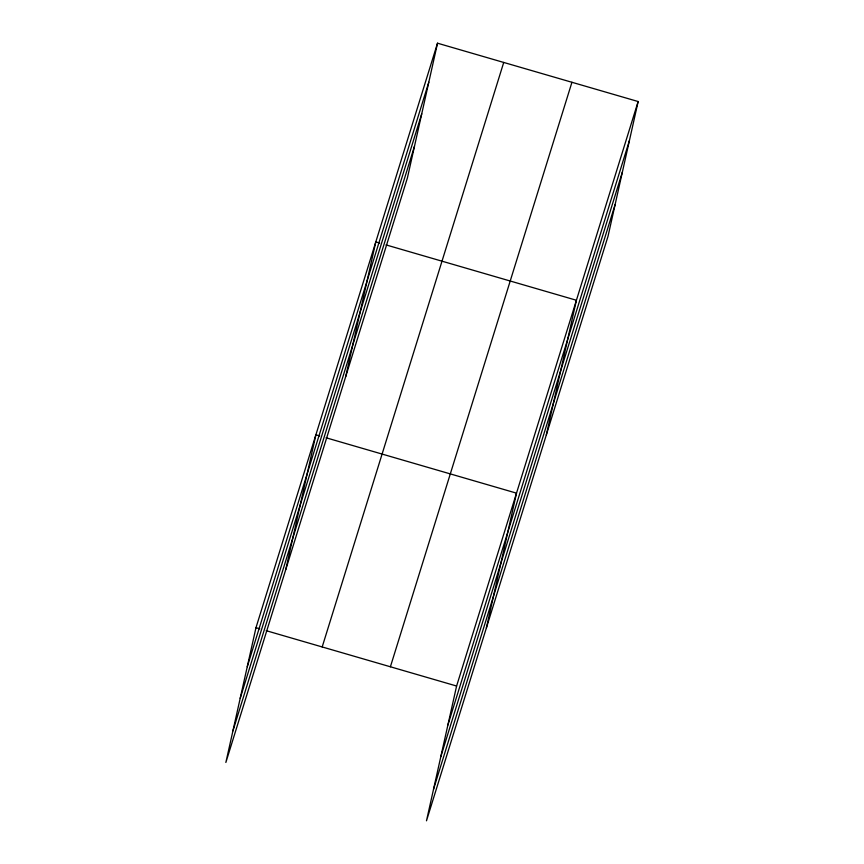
<?xml version="1.0" encoding="UTF-8"?>
<svg xmlns="http://www.w3.org/2000/svg" width="864" height="864" viewBox="0 0 864 864"><rect width="100%" height="100%" fill="white"/><g stroke="black" fill="none" stroke-linecap="round" stroke-linejoin="round"><path stroke-width="1.3" d="M437.519 43.2L255.982 627.696L225.86 762.469L407.398 177.973L437.519 43.2L638.14 101.531L608.018 236.304L426.481 820.8L456.602 686.027L638.14 101.531M285.768 569.581L315.889 434.819L319.712 435.931M345.676 376.704L375.797 241.931L379.62 243.043M486.389 627.912L516.51 493.15L326.074 437.778M546.296 435.024L576.418 300.262L385.981 244.89M247.255 666.727L428.792 82.231M240.192 698.328L421.74 113.821M232.924 730.879L414.461 146.372M322.186 646.952L503.723 62.446M390.398 666.781L571.936 82.285M447.876 725.058L629.424 140.562M440.813 756.659L622.361 172.152M433.544 789.21L615.082 204.703M255.982 627.696L259.805 628.808M266.166 630.666L456.602 686.027"/></g></svg>
